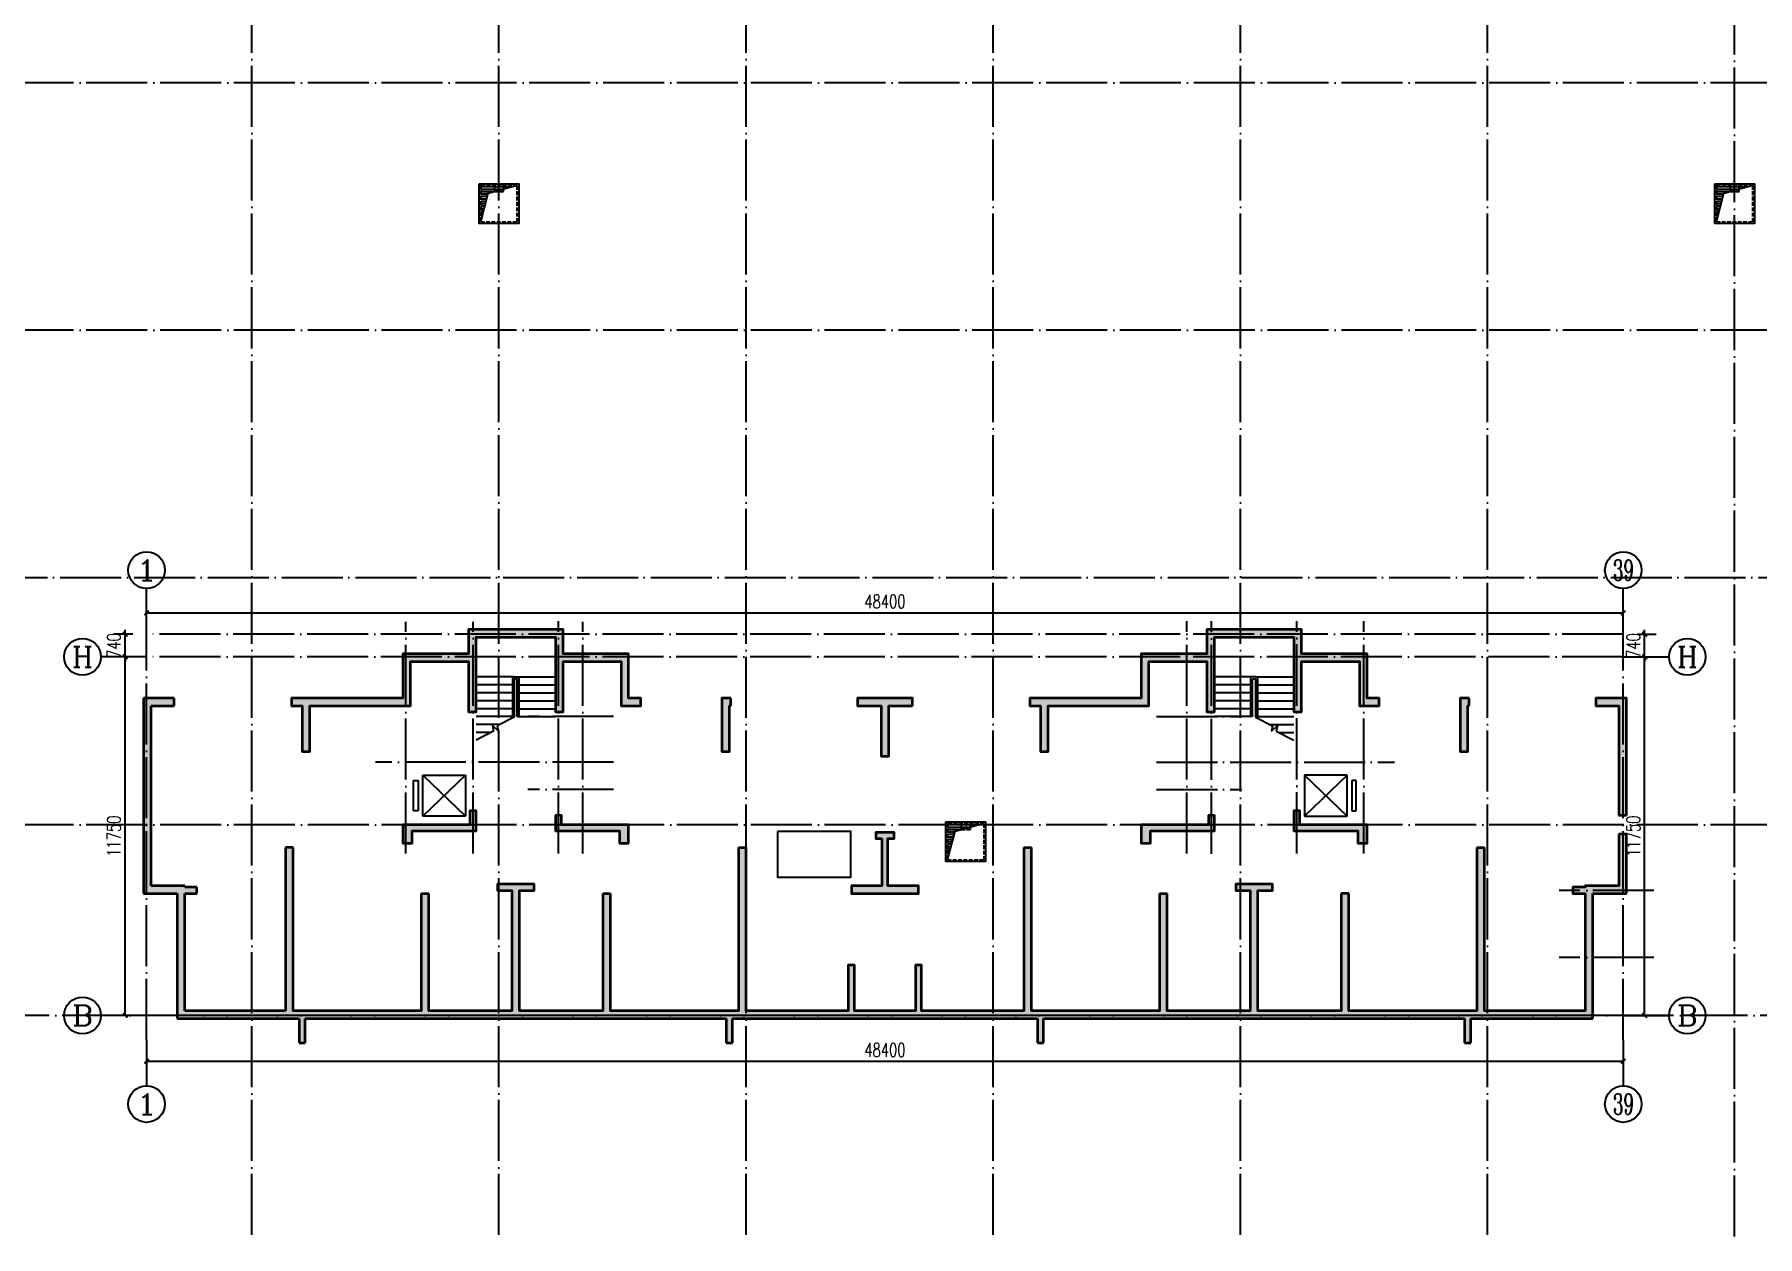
# Model space of a CAD drawing. Extents: x 115549 to 768939, y -502199 to 402497.
# Drawn here: x 566158 to 622633, y -422412 to -383034 of the extents above; entities that cross this region are included whole.
import ezdxf
from ezdxf.enums import TextEntityAlignment as Align

# ---------------------------------------------------------------- set-up
doc = ezdxf.new("R2010")
doc.units = 0
doc.header["$LTSCALE"] = 1000
doc.header["$MEASUREMENT"] = 0
doc.linetypes.add('__DASH', pattern=[0.35, 0.25, -0.1])
doc.linetypes.add('DOTE', pattern=[2.42, 2, -0.2, 0.02, -0.2])
for name, color, linetype in [('AXIS', 3, 'Continuous'), ('AXIS_TEXT', 7, 'Continuous'), ('DOTE', 16, 'DOTE'), ('PUB_DIM', 3, 'Continuous'), ('STAIR', 50, 'Continuous'), ('地库文字', 7, 'Continuous'), ('给水', 32, 'Continuous')]:
    doc.layers.add(name, color=color, linetype=linetype)
for name, color, linetype, lineweight in [('WALL', 150, 'Continuous', 30), ('主楼剪力墙', 212, 'Continuous', 5), ('砼墙', 3, 'Continuous', 35)]:
    doc.layers.add(name, color=color, linetype=linetype, lineweight=lineweight)
doc.styles.add('_TCH_AXIS', font='COMPLEX', dxfattribs={"bigfont": 'GBCBIG'})
doc.styles.add('_TCH_DIM_T3', font='SIMPLEX', dxfattribs={"width": 0.705882, "bigfont": 'GBCBIG'})
doc.styles.add('COMPLEX', font='COMPLEX')
doc.dimstyles.new('_TCH_ARCH&&150', dxfattribs={"dimtxt": 446.25, "dimasz": 150, "dimexe": 375, "dimexo": 450, "dimgap": 150, "dimtad": 1, "dimdec": 0, "dimzin": 0, "dimdsep": 46, "dimtxsty": '_TCH_DIM_T3', "dimblk": 'ARCHTICK', "dimcen": 0.09, "dimclrt": 7, "dimazin": 2, "dimtfac": 1, "dimtdec": 0, "dimtix": 1, "dimtmove": 2, "dimatfit": 3, "dimfxl": 1, "dimtolj": 1, "dimtzin": 0, "dimarcsym": 0})

# ---------------------------------------------------------------- blocks, each defined once
blk = doc.blocks.new('zhuloujlqtiangchong')
at = {"layer": '主楼剪力墙'}
h = blk.add_hatch(color=253, dxfattribs=at)
h.dxf.hatch_style = 1
h.paths.add_polyline_path([(1009872, 576551), (1011072, 576551), (1011072, 576451), (1011072, 575101), (1011722, 575101), (1011722, 575351), (1011322, 575351), (1011322, 576451), (1011322, 576801), (1009872, 576801), (1009172, 576801), (1009172, 577591), (1006072, 577591), (1006072, 576801), (1005372, 576801), (1003922, 576801), (1003922, 576451), (1003922, 575351), (1003522, 575351), (1000772, 575351), (1000272, 575351), (1000272, 575101), (1000622, 575101), (1000622, 573601), (1000872, 573601), (1000872, 575101), (1003522, 575101), (1004172, 575101), (1004172, 576451), (1004172, 576551), (1005372, 576551), (1006072, 576551), (1006072, 574901), (1006322, 574901), (1006322, 576701), (1006322, 577341), (1008922, 577341), (1008922, 576701), (1008922, 574901), (1009172, 574901), (1009172, 576551)])
h.paths.add_polyline_path([(1004222, 570851), (1004222, 571001), (1006322, 571001), (1006322, 571651), (1006122, 571651), (1006122, 571201), (1003922, 571201), (1003922, 570851), (1003922, 570601), (1004222, 570601)], flags=17)
h.paths.add_polyline_path([(1011322, 570851), (1011322, 571201), (1009822, 571201), (1009122, 571201), (1009122, 571501), (1008922, 571501), (1008922, 571001), (1009822, 571001), (1011022, 571001), (1011022, 570851), (1011022, 570601), (1011322, 570601)], flags=17)
h.paths.add_polyline_path([(1019622, 570751), (1019622, 569201), (1018622, 569201), (1018622, 568951), (1019722, 568951), (1020822, 568951), (1020822, 569201), (1019822, 569201), (1019822, 570751), (1020022, 570751), (1020022, 570951), (1019722, 570951), (1019422, 570951), (1019422, 570751)], flags=17)
h.paths.add_polyline_path([(1020622, 575101), (1020622, 575351), (1019722, 575351), (1018822, 575351), (1018822, 575101), (1019597, 575101), (1019597, 573451), (1019847, 573451), (1019847, 575101)], flags=17)
h.paths.add_polyline_path([(1029572, 576551), (1030272, 576551), (1030272, 574901), (1030522, 574901), (1030522, 576701), (1030522, 577341), (1033122, 577341), (1033122, 576701), (1033122, 574901), (1033372, 574901), (1033372, 576551), (1034072, 576551), (1035272, 576551), (1035272, 576451), (1035272, 575101), (1035922, 575101), (1035922, 575351), (1035522, 575351), (1035522, 576451), (1035522, 576801), (1034072, 576801), (1033372, 576801), (1033372, 577591), (1030272, 577591), (1030272, 576801), (1029572, 576801), (1028122, 576801), (1028122, 576451), (1028122, 575351), (1027722, 575351), (1025622, 575351), (1024972, 575351), (1024472, 575351), (1024472, 575101), (1024822, 575101), (1024822, 573601), (1025072, 573601), (1025072, 575101), (1025622, 575101), (1027722, 575101), (1028372, 575101), (1028372, 576451), (1028372, 576551)])
h.paths.add_polyline_path([(1029622, 571001), (1030522, 571001), (1030522, 571501), (1030322, 571501), (1030322, 571201), (1029622, 571201), (1028122, 571201), (1028122, 570851), (1028122, 570601), (1028422, 570601), (1028422, 570851), (1028422, 571001)], flags=17)
h.paths.add_polyline_path([(1035522, 570851), (1035522, 571201), (1033322, 571201), (1033322, 571651), (1033122, 571651), (1033122, 571001), (1035222, 571001), (1035222, 570851), (1035222, 570601), (1035522, 570601)], flags=17)
h.paths.add_polyline_path([(1034922, 568951), (1034672, 568951), (1034672, 565101), (1031947, 565101), (1031947, 567401), (1031947, 569051), (1032422, 569051), (1032422, 569251), (1031822, 569251), (1031222, 569251), (1031222, 569051), (1031697, 569051), (1031697, 567401), (1031697, 565101), (1028972, 565101), (1028972, 568951), (1028722, 568951), (1028722, 565101), (1028322, 565101), (1024822, 565101), (1024522, 565101), (1024522, 566601), (1024522, 569051), (1024522, 570451), (1024272, 570451), (1024272, 569051), (1024272, 566601), (1024272, 565101), (1023922, 565101), (1021322, 565101), (1020922, 565101), (1020922, 566601), (1020722, 566601), (1020722, 565101), (1018722, 565101), (1018722, 566601), (1018522, 566601), (1018522, 565101), (1018122, 565101), (1015522, 565101), (1015172, 565101), (1015172, 566601), (1015172, 569051), (1015172, 570451), (1014922, 570451), (1014922, 569051), (1014922, 566601), (1014922, 565101), (1014622, 565101), (1013472, 565101), (1011122, 565101), (1010722, 565101), (1010722, 568951), (1010472, 568951), (1010472, 565101), (1007747, 565101), (1007747, 567401), (1007747, 569051), (1008222, 569051), (1008222, 569251), (1007622, 569251), (1007022, 569251), (1007022, 569051), (1007497, 569051), (1007497, 567401), (1007497, 565101), (1004772, 565101), (1004772, 568951), (1004522, 568951), (1004522, 565101), (1004122, 565101), (1000622, 565101), (1000322, 565101), (1000322, 566601), (1000322, 569051), (1000322, 570451), (1000072, 570451), (1000072, 569051), (1000072, 566601), (1000072, 565101), (999722, 565101), (997122, 565101), (996772, 565101), (996772, 566601), (996772, 568951), (997172, 568951), (997172, 569151), (996772, 569151), (996772, 569201), (995672, 569201), (995672, 575101), (996422, 575101), (996422, 575351), (995422, 575351), (995422, 568951), (996522, 568951), (996522, 566601), (996522, 564851), (997122, 564851), (999722, 564851), (1000222, 564851), (1000522, 564851), (1000522, 564051), (1000722, 564051), (1000722, 564851), (1004122, 564851), (1004622, 564851), (1007622, 564851), (1010622, 564851), (1011122, 564851), (1013472, 564851), (1014522, 564851), (1014522, 564051), (1014722, 564051), (1014722, 564851), (1015022, 564851), (1015522, 564851), (1018122, 564851), (1018622, 564851), (1020822, 564851), (1021322, 564851), (1023922, 564851), (1024422, 564851), (1024722, 564851), (1024722, 564051), (1024922, 564051), (1024922, 564851), (1028322, 564851), (1028822, 564851), (1031822, 564851), (1034822, 564851), (1035322, 564851), (1037772, 564851), (1038722, 564851), (1038722, 564051), (1038922, 564051), (1038922, 564851), (1039222, 564851), (1039722, 564851), (1042322, 564851), (1042922, 564851), (1042922, 566601), (1042922, 568751), (1042922, 568951), (1044022, 568951), (1044022, 570851), (1044022, 570901), (1043772, 570901), (1043772, 570851), (1043772, 569201), (1042672, 569201), (1042672, 569151), (1042272, 569151), (1042272, 568951), (1042672, 568951), (1042672, 568751), (1042672, 566601), (1042672, 565101), (1042322, 565101), (1039722, 565101), (1039372, 565101), (1039372, 566601), (1039372, 569051), (1039372, 570451), (1039122, 570451), (1039122, 569051), (1039122, 566601), (1039122, 565101), (1038822, 565101), (1037772, 565101), (1035322, 565101), (1034922, 565101)])
h.paths.add_polyline_path([(1044022, 571501), (1043772, 571501), (1043772, 575101), (1043022, 575101), (1043022, 575351), (1044022, 575351)], flags=17)
h.paths.add_polyline_path([(1038872, 575101), (1038872, 575351), (1038572, 575351), (1038572, 573601), (1038822, 573601), (1038822, 575101)], flags=17)
h.paths.add_polyline_path([(1014672, 575101), (1014672, 575351), (1014372, 575351), (1014372, 573601), (1014622, 573601), (1014622, 575101)], flags=17)
blk = doc.blocks.new('_AXISO')
blk.add_circle((0, 0), 0.5)
at = {"layer": 'AXIS_TEXT', "style": 'COMPLEX', "width": 1.041667}
blk.add_attdef('A', text='', height=0.56, dxfattribs=at).set_placement((-0.25, -0.28), (0.25, -0.28), align=Align.FIT)
blk = doc.blocks.new('_ArchTick')
at = {"color": 0, "linetype": 'ByBlock', "const_width": 0.4}
blk.add_lwpolyline([(-0.5, -0.5), (0.5, 0.5)], dxfattribs=at)
blk = doc.blocks.new('*D1256')
at = {"layer": 'Defpoints', "color": 0, "transparency": 16777216}
for p in [(618233, -401982), (569833, -402682), (618233, -402682)]:
    blk.add_point(p, dxfattribs=at)
at = {"layer": 'PUB_DIM', "color": 0, "lineweight": -2, "transparency": 16777216}
for p, q in [((569833, -402232), (569833, -401607)), ((569833, -401982), (618233, -401982)), ((618233, -402232), (618233, -401607))]:
    blk.add_line(p, q, dxfattribs=at)
at = {"layer": 'PUB_DIM', "color": 0, "lineweight": -2, "transparency": 16777216, "xscale": 150, "yscale": 150, "zscale": 150, "rotation": 180}
blk.add_blockref('_ArchTick', (569833, -401982), dxfattribs=at)
at = {"layer": 'PUB_DIM', "color": 0, "lineweight": -2, "transparency": 16777216, "xscale": 150, "yscale": 150, "zscale": 150}
blk.add_blockref('_ArchTick', (618233, -401982), dxfattribs=at)
at = {"layer": 'PUB_DIM', "color": 7, "transparency": 16777216, "insert": (594033, -401609), "char_height": 446.2, "attachment_point": 5, "style": '_TCH_DIM_T3'}
blk.add_mtext('\\A1;48400', dxfattribs=at)
blk = doc.blocks.new('*D1257')
at = {"layer": 'Defpoints', "color": 0, "transparency": 16777216}
for p in [(618233, -402682), (618933, -402682), (618233, -403422)]:
    blk.add_point(p, dxfattribs=at)
at = {"layer": 'PUB_DIM', "color": 0, "lineweight": -2, "transparency": 16777216}
for p, q in [((618933, -402682), (618933, -402532)), ((618683, -402682), (619308, -402682)), ((618933, -403422), (618933, -402682)), ((618683, -403422), (619308, -403422)), ((618933, -403422), (618933, -403572))]:
    blk.add_line(p, q, dxfattribs=at)
at = {"layer": 'PUB_DIM', "color": 0, "lineweight": -2, "transparency": 16777216, "xscale": 150, "yscale": 150, "zscale": 150}
for p, rotation in [((618933, -402682), 270), ((618933, -403422), 90)]:
    blk.add_blockref('_ArchTick', p, dxfattribs=dict(at, rotation=rotation))
at = {"layer": 'PUB_DIM', "color": 7, "transparency": 16777216, "insert": (618560, -403052), "char_height": 446.2, "attachment_point": 5, "rotation": 90, "style": '_TCH_DIM_T3'}
blk.add_mtext('\\A1;740', dxfattribs=at)
blk = doc.blocks.new('*D1258')
at = {"layer": 'Defpoints', "color": 0, "transparency": 16777216}
for p in [(618233, -403422), (618933, -403422), (618233, -415172)]:
    blk.add_point(p, dxfattribs=at)
at = {"layer": 'PUB_DIM', "color": 0, "lineweight": -2, "transparency": 16777216}
for p, q in [((618683, -403422), (619308, -403422)), ((618933, -415172), (618933, -403422)), ((618683, -415172), (619308, -415172))]:
    blk.add_line(p, q, dxfattribs=at)
at = {"layer": 'PUB_DIM', "color": 0, "lineweight": -2, "transparency": 16777216, "xscale": 150, "yscale": 150, "zscale": 150}
for p, rotation in [((618933, -403422), 90), ((618933, -415172), 270)]:
    blk.add_blockref('_ArchTick', p, dxfattribs=dict(at, rotation=rotation))
at = {"layer": 'PUB_DIM', "color": 7, "transparency": 16777216, "insert": (618560, -409297), "char_height": 446.2, "attachment_point": 5, "rotation": 90, "style": '_TCH_DIM_T3'}
blk.add_mtext('\\A1;11750', dxfattribs=at)
blk = doc.blocks.new('*D1259')
at = {"layer": 'Defpoints', "color": 0, "transparency": 16777216}
for p in [(569833, -415972), (618233, -415972), (618233, -416672)]:
    blk.add_point(p, dxfattribs=at)
at = {"layer": 'PUB_DIM', "color": 0, "lineweight": -2, "transparency": 16777216}
for p, q in [((569833, -416422), (569833, -417047)), ((569833, -416672), (618233, -416672)), ((618233, -416422), (618233, -417047))]:
    blk.add_line(p, q, dxfattribs=at)
at = {"layer": 'PUB_DIM', "color": 0, "lineweight": -2, "transparency": 16777216, "xscale": 150, "yscale": 150, "zscale": 150, "rotation": 180}
blk.add_blockref('_ArchTick', (569833, -416672), dxfattribs=at)
at = {"layer": 'PUB_DIM', "color": 0, "lineweight": -2, "transparency": 16777216, "xscale": 150, "yscale": 150, "zscale": 150}
blk.add_blockref('_ArchTick', (618233, -416672), dxfattribs=at)
at = {"layer": 'PUB_DIM', "color": 7, "transparency": 16777216, "insert": (594033, -416299), "char_height": 446.2, "attachment_point": 5, "style": '_TCH_DIM_T3'}
blk.add_mtext('\\A1;48400', dxfattribs=at)
blk = doc.blocks.new('*D1260')
at = {"layer": 'Defpoints', "color": 0, "transparency": 16777216}
for p in [(569133, -403422), (569833, -403422), (569833, -415172)]:
    blk.add_point(p, dxfattribs=at)
at = {"layer": 'PUB_DIM', "color": 0, "lineweight": -2, "transparency": 16777216}
for p, q in [((569383, -403422), (568758, -403422)), ((569133, -415172), (569133, -403422)), ((569383, -415172), (568758, -415172))]:
    blk.add_line(p, q, dxfattribs=at)
at = {"layer": 'PUB_DIM', "color": 0, "lineweight": -2, "transparency": 16777216, "xscale": 150, "yscale": 150, "zscale": 150}
for p, rotation in [((569133, -403422), 90), ((569133, -415172), 270)]:
    blk.add_blockref('_ArchTick', p, dxfattribs=dict(at, rotation=rotation))
at = {"layer": 'PUB_DIM', "color": 7, "transparency": 16777216, "insert": (568760, -409297), "char_height": 446.2, "attachment_point": 5, "rotation": 90, "style": '_TCH_DIM_T3'}
blk.add_mtext('\\A1;11750', dxfattribs=at)
blk = doc.blocks.new('*D1261')
at = {"layer": 'Defpoints', "color": 0, "transparency": 16777216}
for p in [(569133, -402682), (569833, -402682), (569833, -403422)]:
    blk.add_point(p, dxfattribs=at)
at = {"layer": 'PUB_DIM', "color": 0, "lineweight": -2, "transparency": 16777216}
for p, q in [((569133, -402682), (569133, -402532)), ((569383, -402682), (568758, -402682)), ((569133, -403422), (569133, -402682)), ((569383, -403422), (568758, -403422)), ((569133, -403422), (569133, -403572))]:
    blk.add_line(p, q, dxfattribs=at)
at = {"layer": 'PUB_DIM', "color": 0, "lineweight": -2, "transparency": 16777216, "xscale": 150, "yscale": 150, "zscale": 150}
for p, rotation in [((569133, -402682), 270), ((569133, -403422), 90)]:
    blk.add_blockref('_ArchTick', p, dxfattribs=dict(at, rotation=rotation))
at = {"layer": 'PUB_DIM', "color": 7, "transparency": 16777216, "insert": (568760, -403052), "char_height": 446.2, "attachment_point": 5, "rotation": 90, "style": '_TCH_DIM_T3'}
blk.add_mtext('\\A1;740', dxfattribs=at)
blk = doc.blocks.new('kengyi')
at = {"layer": '给水'}
for p, q in [((2970150, 735418), (2971184, 735418)), ((2970150, 735339), (2970897, 735339)), ((2970150, 735260), (2970610, 735260)), ((2970150, 735180), (2970393, 735180)), ((2970150, 735101), (2970372, 735101)), ((2970150, 735021), (2970351, 735021)), ((2970150, 734942), (2970330, 734942)), ((2970150, 734863), (2970309, 734863)), ((2970150, 734783), (2970288, 734783)), ((2970150, 734704), (2970267, 734704)), ((2970150, 734625), (2970246, 734625)), ((2970150, 734545), (2970225, 734545)), ((2970150, 734466), (2970204, 734466)), ((2970150, 734386), (2970182, 734386))]:
    blk.add_line(p, q, dxfattribs=at)
blk.add_lwpolyline([(2970100, 735514), (2971400, 735514), (2971400, 734214), (2970100, 734214)], close=True, dxfattribs=at)
at = {"layer": '给水', "linetype": '__DASH', "ltscale": 0.5}
blk.add_lwpolyline([(2971350, 735464), (2970150, 735464), (2970150, 734264), (2971350, 734264)], close=True, dxfattribs=at)
at = {"layer": '给水'}
blk.add_lwpolyline([(2970150, 734264), (2970399, 735201), (2971350, 735464)], dxfattribs=at)
at = {"layer": '给水', "linetype": '__DASH', "ltscale": 0.5}
blk.add_lwpolyline([(2970600, 735461), (2970600, 735261), (2970900, 735261), (2970900, 735461)], dxfattribs=at)
blk = doc.blocks.new('gangjinhunningtuqiang')
at = {"layer": '砼墙', "color": 8}
for p, q in [((996422, 575351), (995422, 575351)), ((995422, 575351), (995422, 568951)), ((995672, 569201), (995672, 575101)), ((995672, 575101), (996422, 575101)), ((996422, 575101), (996422, 575351)), ((1014672, 575101), (1014672, 575351)), ((1038872, 575101), (1038872, 575351)), ((1044022, 571501), (1043772, 571501)), ((1000072, 570451), (1000072, 569051)), ((1000322, 570451), (1000072, 570451)), ((1014922, 570451), (1015172, 570451)), ((1024272, 570451), (1024522, 570451)), ((1039122, 570451), (1039372, 570451)), ((1043772, 570901), (1044022, 570901)), ((1044022, 570851), (1044022, 570901)), ((1044022, 568951), (1044022, 570851)), ((995422, 568951), (996522, 568951)), ((996772, 569201), (995672, 569201)), ((996522, 568951), (996522, 566601)), ((996772, 569151), (996772, 569201)), ((997172, 569151), (996772, 569151)), ((996772, 566601), (996772, 568951)), ((996772, 568951), (997172, 568951)), ((997172, 568951), (997172, 569151)), ((1000072, 569051), (1000072, 566601)), ((1004522, 568951), (1004772, 568951)), ((1010472, 568951), (1010722, 568951)), ((1028722, 568951), (1028972, 568951)), ((1034922, 568951), (1034672, 568951)), ((1042922, 568751), (1042922, 568951)), ((1042922, 568951), (1044022, 568951)), ((1042922, 566601), (1042922, 568751)), ((996522, 566601), (996522, 564851)), ((996772, 565101), (996772, 566601)), ((1000072, 566601), (1000072, 565101)), ((1042922, 564851), (1042922, 566601)), ((996522, 564851), (997122, 564851)), ((997122, 565101), (996772, 565101)), ((999722, 565101), (997122, 565101)), ((997122, 564851), (999722, 564851)), ((1000072, 565101), (999722, 565101)), ((999722, 564851), (1000222, 564851)), ((1000222, 564851), (1000522, 564851)), ((1000522, 564851), (1000522, 564051)), ((1000722, 564051), (1000722, 564851)), ((1000722, 564851), (1004122, 564851)), ((1004122, 564851), (1004622, 564851)), ((1004622, 564851), (1007622, 564851)), ((1007622, 564851), (1010622, 564851)), ((1010622, 564851), (1011122, 564851)), ((1011122, 564851), (1013472, 564851)), ((1013472, 564851), (1014522, 564851)), ((1014522, 564851), (1014522, 564051)), ((1014722, 564051), (1014722, 564851)), ((1014722, 564851), (1015022, 564851)), ((1015022, 564851), (1015522, 564851)), ((1015522, 564851), (1018122, 564851)), ((1018122, 564851), (1018622, 564851)), ((1018622, 564851), (1020822, 564851)), ((1020822, 564851), (1021322, 564851)), ((1021322, 564851), (1023922, 564851)), ((1023922, 564851), (1024422, 564851)), ((1024422, 564851), (1024722, 564851)), ((1024722, 564851), (1024722, 564051)), ((1024922, 564051), (1024922, 564851)), ((1024922, 564851), (1028322, 564851)), ((1028322, 564851), (1028822, 564851)), ((1028822, 564851), (1031822, 564851)), ((1031822, 564851), (1034822, 564851)), ((1034822, 564851), (1035322, 564851)), ((1035322, 564851), (1037772, 564851)), ((1037772, 564851), (1038722, 564851)), ((1038722, 564851), (1038722, 564051)), ((1038922, 564051), (1038922, 564851)), ((1038922, 564851), (1039222, 564851)), ((1039222, 564851), (1039722, 564851)), ((1039722, 564851), (1042322, 564851)), ((1042322, 564851), (1042922, 564851)), ((1000522, 564051), (1000722, 564051)), ((1014522, 564051), (1014722, 564051)), ((1024722, 564051), (1024922, 564051)), ((1038722, 564051), (1038922, 564051))]:
    blk.add_line(p, q, dxfattribs=at)
for points in [[(1009872, 576551), (1011072, 576551), (1011072, 576451), (1011072, 575101), (1011722, 575101), (1011722, 575351), (1011322, 575351), (1011322, 576451), (1011322, 576801), (1009872, 576801), (1009172, 576801), (1009172, 577591), (1006072, 577591), (1006072, 576801), (1005372, 576801), (1003922, 576801), (1003922, 576451), (1003922, 575351), (1003522, 575351), (1000772, 575351), (1000272, 575351), (1000272, 575101), (1000622, 575101), (1000622, 573601), (1000872, 573601), (1000872, 575101), (1003522, 575101), (1004172, 575101), (1004172, 576451), (1004172, 576551), (1005372, 576551), (1006072, 576551), (1006072, 574901), (1006322, 574901), (1006322, 576701), (1006322, 577341), (1008922, 577341), (1008922, 576701), (1008922, 574901), (1009172, 574901), (1009172, 576551)], [(1029572, 576551), (1030272, 576551), (1030272, 574901), (1030522, 574901), (1030522, 576701), (1030522, 577341), (1033122, 577341), (1033122, 576701), (1033122, 574901), (1033372, 574901), (1033372, 576551), (1034072, 576551), (1035272, 576551), (1035272, 576451), (1035272, 575101), (1035922, 575101), (1035922, 575351), (1035522, 575351), (1035522, 576451), (1035522, 576801), (1034072, 576801), (1033372, 576801), (1033372, 577591), (1030272, 577591), (1030272, 576801), (1029572, 576801), (1028122, 576801), (1028122, 576451), (1028122, 575351), (1027722, 575351), (1025622, 575351), (1024972, 575351), (1024472, 575351), (1024472, 575101), (1024822, 575101), (1024822, 573601), (1025072, 573601), (1025072, 575101), (1025622, 575101), (1027722, 575101), (1028372, 575101), (1028372, 576451), (1028372, 576551)], [(1020622, 575101), (1020622, 575351), (1019722, 575351), (1018822, 575351), (1018822, 575101), (1019597, 575101), (1019597, 573451), (1019847, 573451), (1019847, 575101)], [(1004222, 570851), (1004222, 571001), (1006322, 571001), (1006322, 571651), (1006122, 571651), (1006122, 571201), (1003922, 571201), (1003922, 570851), (1003922, 570601), (1004222, 570601)], [(1035522, 570851), (1035522, 571201), (1033322, 571201), (1033322, 571651), (1033122, 571651), (1033122, 571001), (1035222, 571001), (1035222, 570851), (1035222, 570601), (1035522, 570601)], [(1011322, 570851), (1011322, 571201), (1009822, 571201), (1009122, 571201), (1009122, 571501), (1008922, 571501), (1008922, 571001), (1009822, 571001), (1011022, 571001), (1011022, 570851), (1011022, 570601), (1011322, 570601)], [(1029622, 571001), (1030522, 571001), (1030522, 571501), (1030322, 571501), (1030322, 571201), (1029622, 571201), (1028122, 571201), (1028122, 570851), (1028122, 570601), (1028422, 570601), (1028422, 570851), (1028422, 571001)], [(1019622, 570751), (1019622, 569201), (1018622, 569201), (1018622, 568951), (1019722, 568951), (1020822, 568951), (1020822, 569201), (1019822, 569201), (1019822, 570751), (1020022, 570751), (1020022, 570951), (1019722, 570951), (1019422, 570951), (1019422, 570751)]]:
    blk.add_lwpolyline(points, close=True, dxfattribs=at)
for points in [[(1014672, 575351), (1014372, 575351), (1014372, 573601), (1014622, 573601), (1014622, 575101), (1014672, 575101)], [(1038872, 575351), (1038572, 575351), (1038572, 573601), (1038822, 573601), (1038822, 575101), (1038872, 575101)], [(1044022, 571501), (1044022, 575351), (1043022, 575351), (1043022, 575101), (1043772, 575101), (1043772, 571501)], [(1004522, 568951), (1004522, 565101), (1004122, 565101), (1000622, 565101), (1000322, 565101), (1000322, 566601), (1000322, 569051), (1000322, 570451)], [(1014922, 570451), (1014922, 569051), (1014922, 566601), (1014922, 565101), (1014622, 565101), (1013472, 565101), (1011122, 565101), (1010722, 565101), (1010722, 568951)], [(1024272, 570451), (1024272, 569051), (1024272, 566601), (1024272, 565101), (1023922, 565101), (1021322, 565101), (1020922, 565101), (1020922, 566601), (1020722, 566601), (1020722, 565101), (1018722, 565101), (1018722, 566601), (1018522, 566601), (1018522, 565101), (1018122, 565101), (1015522, 565101), (1015172, 565101), (1015172, 566601), (1015172, 569051), (1015172, 570451)], [(1028722, 568951), (1028722, 565101), (1028322, 565101), (1024822, 565101), (1024522, 565101), (1024522, 566601), (1024522, 569051), (1024522, 570451)], [(1039122, 570451), (1039122, 569051), (1039122, 566601), (1039122, 565101), (1038822, 565101), (1037772, 565101), (1035322, 565101), (1034922, 565101), (1034922, 568951)], [(1043772, 570901), (1043772, 570851), (1043772, 569201), (1042672, 569201), (1042672, 569151), (1042272, 569151), (1042272, 568951), (1042672, 568951), (1042672, 568751), (1042672, 566601), (1042672, 565101), (1042322, 565101), (1039722, 565101), (1039372, 565101), (1039372, 566601), (1039372, 569051), (1039372, 570451)], [(1010472, 568951), (1010472, 565101), (1007747, 565101), (1007747, 567401), (1007747, 569051), (1008222, 569051), (1008222, 569251), (1007622, 569251), (1007022, 569251), (1007022, 569051), (1007497, 569051), (1007497, 567401), (1007497, 565101), (1004772, 565101), (1004772, 568951)], [(1034672, 568951), (1034672, 565101), (1031947, 565101), (1031947, 567401), (1031947, 569051), (1032422, 569051), (1032422, 569251), (1031822, 569251), (1031222, 569251), (1031222, 569051), (1031697, 569051), (1031697, 567401), (1031697, 565101), (1028972, 565101), (1028972, 568951)]]:
    blk.add_lwpolyline(points, dxfattribs=at)

msp = doc.modelspace()

# ---------------------------------------------------------------- linework, layer by layer
at = {"layer": 'AXIS', "color": 8}
for p, q in [((569832.9, -402681.6), (569832.9, -401181.6)), ((618232.9, -402681.6), (618232.9, -401181.6)), ((569832.9, -403421.6), (568332.9, -403421.6)), ((618232.9, -403421.6), (619732.9, -403421.6)), ((569832.9, -415171.6), (568332.9, -415171.6)), ((618232.9, -415171.6), (619732.9, -415171.6)), ((569832.9, -415971.6), (569832.9, -417471.6)), ((618232.9, -415971.6), (618232.9, -417471.6))]:
    msp.add_line(p, q, dxfattribs=at)
at = {"layer": 'DOTE', "color": 1}
for p, q in [((573283.3, -422356.5), (573283.3, -308021.8)), ((581383.3, -422356.5), (581383.3, -308021.8)), ((589483.3, -422356.5), (589483.3, -308021.8)), ((597583.3, -422356.5), (597583.3, -308021.8)), ((605683.3, -422356.5), (605683.3, -308021.8)), ((613783.3, -422356.5), (613783.3, -308021.8)), ((621883.3, -422411.9), (621883.3, -308077.2)), ((681174.4, -384621.8), (452683.3, -384621.8)), ((681174.4, -392721.8), (452683.3, -392721.8)), ((225783.3, -400821.8), (681174.4, -400821.8)), ((578332.9, -409864.6), (578332.9, -402276.3)), ((580532.9, -409864.6), (580532.9, -402276.3)), ((583332.9, -409864.6), (583332.9, -402253.3)), ((584132.9, -409864.6), (584132.9, -402271.4)), ((603932.9, -409864.6), (603932.9, -402258.8)), ((604732.9, -409871.9), (604732.9, -402248.2)), ((607532.9, -409852.3), (607532.9, -402248.2)), ((607532.9, -409864.6), (607532.9, -402256.1)), ((609732.9, -409864.6), (609732.9, -402256.1)), ((569832.9, -415971.6), (569832.9, -402681.6)), ((618232.9, -402681.6), (569832.9, -402681.6)), ((618232.9, -415971.6), (618232.9, -402681.6)), ((618232.9, -403421.6), (569832.9, -403421.6)), ((585132.9, -405371.6), (582332.9, -405371.6)), ((602932.9, -405371.6), (605732.9, -405371.6)), ((585132.9, -406871.6), (577332.9, -406871.6)), ((602932.9, -406871.6), (610732.9, -406871.6)), ((604732.9, -409864.6), (604732.9, -406771.6)), ((585132.9, -407771.6), (582332.9, -407771.6)), ((602932.9, -407771.6), (605732.9, -407771.6)), ((681174.4, -408921.8), (517275.2, -408921.8)), ((619232.9, -411071.6), (616132.9, -411071.6)), ((619232.9, -413271.6), (616132.9, -413271.6)), ((631983.3, -415171.7), (519683.3, -415171.7)), ((618232.9, -415171.6), (569832.9, -415171.6))]:
    msp.add_line(p, q, dxfattribs=at)
at = {"layer": 'STAIR'}
for p, q in [((581822.9, -404081.7), (580632.9, -404081.7)), ((581822.9, -404081.7), (580632.9, -404081.7)), ((581822.9, -404341.7), (580632.9, -404341.7)), ((581882.9, -404081.7), (581822.9, -404081.7)), ((581822.9, -404081.7), (581822.9, -405425.5)), ((581882.9, -404081.7), (582042.9, -404081.7)), ((581982.9, -404141.7), (581882.9, -404141.7)), ((581882.9, -404141.7), (581882.9, -405394.7)), ((581882.9, -404141.7), (581882.9, -405394.7)), ((581982.9, -405381.7), (581982.9, -404141.7)), ((581982.9, -405381.7), (581982.9, -404141.7)), ((582042.9, -404081.7), (583232.9, -404081.7)), ((582042.9, -405381.7), (582042.9, -404081.7)), ((582042.9, -404341.7), (583232.9, -404341.7)), ((606022.9, -404081.7), (604832.9, -404081.7)), ((606022.9, -404341.7), (604832.9, -404341.7)), ((606182.9, -404081.7), (606022.9, -404081.7)), ((606022.9, -405381.7), (606022.9, -404081.7)), ((606082.9, -405381.7), (606082.9, -404141.7)), ((606082.9, -405381.7), (606082.9, -404141.7)), ((606082.9, -404141.7), (606182.9, -404141.7)), ((606182.9, -404081.7), (606242.9, -404081.7)), ((606182.9, -404141.7), (606182.9, -405394.7)), ((606182.9, -404141.7), (606182.9, -405394.7)), ((606242.9, -404081.7), (606242.9, -405425.5)), ((606242.9, -404081.7), (607432.9, -404081.7)), ((606242.9, -404081.7), (607432.9, -404081.7)), ((606242.9, -404341.7), (607432.9, -404341.7)), ((581822.9, -404601.7), (580632.9, -404601.7)), ((581822.9, -404861.7), (580632.9, -404861.7)), ((582042.9, -404601.7), (583232.9, -404601.7)), ((582042.9, -404861.7), (583232.9, -404861.7)), ((606022.9, -404601.7), (604832.9, -404601.7)), ((606022.9, -404861.7), (604832.9, -404861.7)), ((606242.9, -404601.7), (607432.9, -404601.7)), ((606242.9, -404861.7), (607432.9, -404861.7)), ((581822.9, -405121.7), (580632.9, -405121.7)), ((581822.9, -405381.7), (580632.9, -405381.7)), ((581822.9, -405381.7), (580632.9, -405381.7)), ((581882.9, -405394.7), (581326.9, -405680)), ((581982.9, -405381.7), (582042.9, -405381.7)), ((582042.9, -405121.7), (583232.9, -405121.7)), ((582042.9, -405381.7), (583232.9, -405381.7)), ((606022.9, -405121.7), (604832.9, -405121.7)), ((606022.9, -405381.7), (604832.9, -405381.7)), ((606082.9, -405381.7), (606022.9, -405381.7)), ((606182.9, -405394.7), (606738.9, -405680)), ((606242.9, -405121.7), (607432.9, -405121.7)), ((606242.9, -405381.7), (607432.9, -405381.7)), ((606242.9, -405381.7), (607432.9, -405381.7)), ((581401.7, -405641.7), (580632.9, -405641.7)), ((581206.6, -405854.2), (580632.9, -406148.6)), ((581114.1, -405901.7), (580632.9, -405901.7)), ((581364.5, -405854.5), (581167.3, -405671.6)), ((581167.3, -405671.6), (581206.6, -405854.2)), ((581326.9, -405680), (581364.5, -405854.5)), ((606664.1, -405641.7), (607432.9, -405641.7)), ((606701.3, -405854.5), (606898.5, -405671.6)), ((606738.9, -405680), (606701.3, -405854.5)), ((606898.5, -405671.6), (606859.2, -405854.2)), ((606859.2, -405854.2), (607432.9, -406148.6)), ((606951.7, -405901.7), (607432.9, -405901.7)), ((578582.9, -407471.6), (578732.9, -407471.6)), ((578582.9, -408471.6), (578582.9, -407471.6)), ((578582.9, -407471.6), (578732.9, -407471.6)), ((578582.9, -408471.6), (578582.9, -407471.6)), ((578732.9, -407471.6), (578732.9, -408471.6)), ((578732.9, -407471.6), (578732.9, -408471.6)), ((578882.9, -407296.6), (580282.9, -407296.6)), ((578882.9, -408646.6), (578882.9, -407296.6)), ((578882.9, -407296.6), (580282.9, -408646.6)), ((580282.9, -407296.6), (578882.9, -408646.6)), ((578882.9, -407296.6), (580282.9, -407296.6)), ((578882.9, -408646.6), (578882.9, -407296.6)), ((578882.9, -407296.6), (580282.9, -408646.6)), ((580282.9, -407296.6), (578882.9, -408646.6)), ((580282.9, -407296.6), (580282.9, -408646.6)), ((580282.9, -407296.6), (580282.9, -408646.6)), ((609182.9, -407296.6), (607782.9, -407296.6)), ((607782.9, -407296.6), (607782.9, -408646.6)), ((609182.9, -407296.6), (607782.9, -408646.6)), ((607782.9, -407296.6), (609182.9, -408646.6)), ((609182.9, -407296.6), (607782.9, -407296.6)), ((607782.9, -407296.6), (607782.9, -408646.6)), ((609182.9, -407296.6), (607782.9, -408646.6)), ((607782.9, -407296.6), (609182.9, -408646.6)), ((609182.9, -408646.6), (609182.9, -407296.6)), ((609182.9, -408646.6), (609182.9, -407296.6)), ((609482.9, -407471.6), (609332.9, -407471.6)), ((609332.9, -407471.6), (609332.9, -408471.6)), ((609482.9, -407471.6), (609332.9, -407471.6)), ((609332.9, -407471.6), (609332.9, -408471.6)), ((609482.9, -408471.6), (609482.9, -407471.6)), ((609482.9, -408471.6), (609482.9, -407471.6)), ((578732.9, -408471.6), (578582.9, -408471.6)), ((578732.9, -408471.6), (578582.9, -408471.6)), ((580282.9, -408646.6), (578882.9, -408646.6)), ((580282.9, -408646.6), (578882.9, -408646.6)), ((607782.9, -408646.6), (609182.9, -408646.6)), ((607782.9, -408646.6), (609182.9, -408646.6)), ((609332.9, -408471.6), (609482.9, -408471.6)), ((609332.9, -408471.6), (609482.9, -408471.6))]:
    msp.add_line(p, q, dxfattribs=at)
at = {"layer": 'WALL', "color": 8}
for p, q in [((583332.9, -404101.7), (583332.9, -404101.7)), ((583332.9, -404101.7), (583332.9, -404101.7)), ((604732.9, -404101.7), (604732.9, -404101.7)), ((604732.9, -404101.7), (604732.9, -404101.7))]:
    msp.add_line(p, q, dxfattribs=at)
at = {"layer": '地库文字'}
msp.add_lwpolyline([(590515.6, -409141.8), (590515.6, -410641.8), (592915.6, -410641.8), (592915.6, -409141.8)], close=True, dxfattribs=at)

# ---------------------------------------------------------------- block references
at = {"layer": 'AXIS', "color": 8}
ref = msp.add_blockref('_AXISO', (569832.9, -400581.6), dxfattribs=dict(at, xscale=1200, yscale=1200, zscale=1200))
ref.add_attrib('A', '1', dxfattribs={"layer": 'AXIS_TEXT', "color": 8, "height": 678.8, "style": '_TCH_AXIS', "width": 2.333333}).set_placement((569493.5, -400921), (570172.3, -400921), align=Align.FIT)
ref = msp.add_blockref('_AXISO', (618232.9, -400581.6), dxfattribs=dict(at, xscale=1200, yscale=1200, zscale=1200))
ref.add_attrib('A', '39', dxfattribs={"layer": 'AXIS_TEXT', "color": 8, "height": 678.82, "style": '_TCH_AXIS', "width": 0.636364}).set_placement((617893.5, -400921), (618572.3, -400921), align=Align.FIT)
ref = msp.add_blockref('_AXISO', (567732.9, -403421.6), dxfattribs=dict(at, xscale=1200, yscale=1200, zscale=1200))
ref.add_attrib('A', 'H', dxfattribs={"layer": 'AXIS_TEXT', "color": 8, "height": 678.8, "style": '_TCH_AXIS', "width": 1.05}).set_placement((567393.5, -403761), (568072.3, -403761), align=Align.FIT)
ref = msp.add_blockref('_AXISO', (620332.9, -403421.6), dxfattribs=dict(at, xscale=1200, yscale=1200, zscale=1200))
ref.add_attrib('A', 'H', dxfattribs={"layer": 'AXIS_TEXT', "color": 8, "height": 678.8, "style": '_TCH_AXIS', "width": 1.05}).set_placement((619993.5, -403761), (620672.3, -403761), align=Align.FIT)
ref = msp.add_blockref('_AXISO', (567732.9, -415171.6), dxfattribs=dict(at, xscale=1200, yscale=1200, zscale=1200))
ref.add_attrib('A', 'B', dxfattribs={"layer": 'AXIS_TEXT', "color": 8, "height": 678.8, "style": '_TCH_AXIS', "width": 1.235294}).set_placement((567393.5, -415511), (568072.3, -415511), align=Align.FIT)
ref = msp.add_blockref('_AXISO', (620332.9, -415171.6), dxfattribs=dict(at, xscale=1200, yscale=1200, zscale=1200))
ref.add_attrib('A', 'B', dxfattribs={"layer": 'AXIS_TEXT', "color": 8, "height": 678.8, "style": '_TCH_AXIS', "width": 1.235294}).set_placement((619993.5, -415511), (620672.3, -415511), align=Align.FIT)
ref = msp.add_blockref('_AXISO', (569832.9, -418071.6), dxfattribs=dict(at, xscale=1200, yscale=1200, zscale=1200))
ref.add_attrib('A', '1', dxfattribs={"layer": 'AXIS_TEXT', "color": 8, "height": 678.8, "style": '_TCH_AXIS', "width": 2.333333}).set_placement((569493.5, -418411), (570172.3, -418411), align=Align.FIT)
ref = msp.add_blockref('_AXISO', (618232.9, -418071.6), dxfattribs=dict(at, xscale=1200, yscale=1200, zscale=1200))
ref.add_attrib('A', '39', dxfattribs={"layer": 'AXIS_TEXT', "color": 8, "height": 678.82, "style": '_TCH_AXIS', "width": 0.636364}).set_placement((617893.5, -418411), (618572.3, -418411), align=Align.FIT)
at = {"layer": '砼墙', "color": 3}
msp.add_blockref('zhuloujlqtiangchong', (-425688.9, -980122.8), dxfattribs=at)
at = {"layer": '砼墙'}
msp.add_blockref('gangjinhunningtuqiang', (-425688.9, -980122.8), dxfattribs=at)
at = {"layer": '给水'}
for p in [(-2389366.7, -1123435.9), (-2348866.7, -1123435.9), (-2374066.7, -1144335.9)]:
    msp.add_blockref('kengyi', p, dxfattribs=at)

# ---------------------------------------------------------------- dimensions: what is measured, and where the dimension line sits
at = {"layer": 'PUB_DIM', "color": 8}
for p1, p2, distance, picture, middle in [((569832.9, -402681.6), (618232.9, -402681.6), 700, '*D1256', (594032.9, -401608.5)), ((569832.9, -403421.6), (569832.9, -402681.6), 700, '*D1261', (568759.8, -403051.6)), ((618232.9, -403421.6), (618232.9, -402681.6), -700, '*D1257', (618559.8, -403051.6)), ((569832.9, -415171.6), (569832.9, -403421.6), 700, '*D1260', (568759.8, -409296.6)), ((618232.9, -415171.6), (618232.9, -403421.6), -700, '*D1258', (618559.8, -409296.6)), ((569832.9, -415971.6), (618232.9, -415971.6), -700, '*D1259', (594032.9, -416298.5))]:
    dim = msp.add_aligned_dim(p1=p1, p2=p2, distance=distance, dimstyle='_TCH_ARCH&&150', dxfattribs=at)
    dim.commit()
    dim.dimension.update_dxf_attribs({"geometry": picture, "text_midpoint": middle})

doc.saveas('drawing.dxf')
